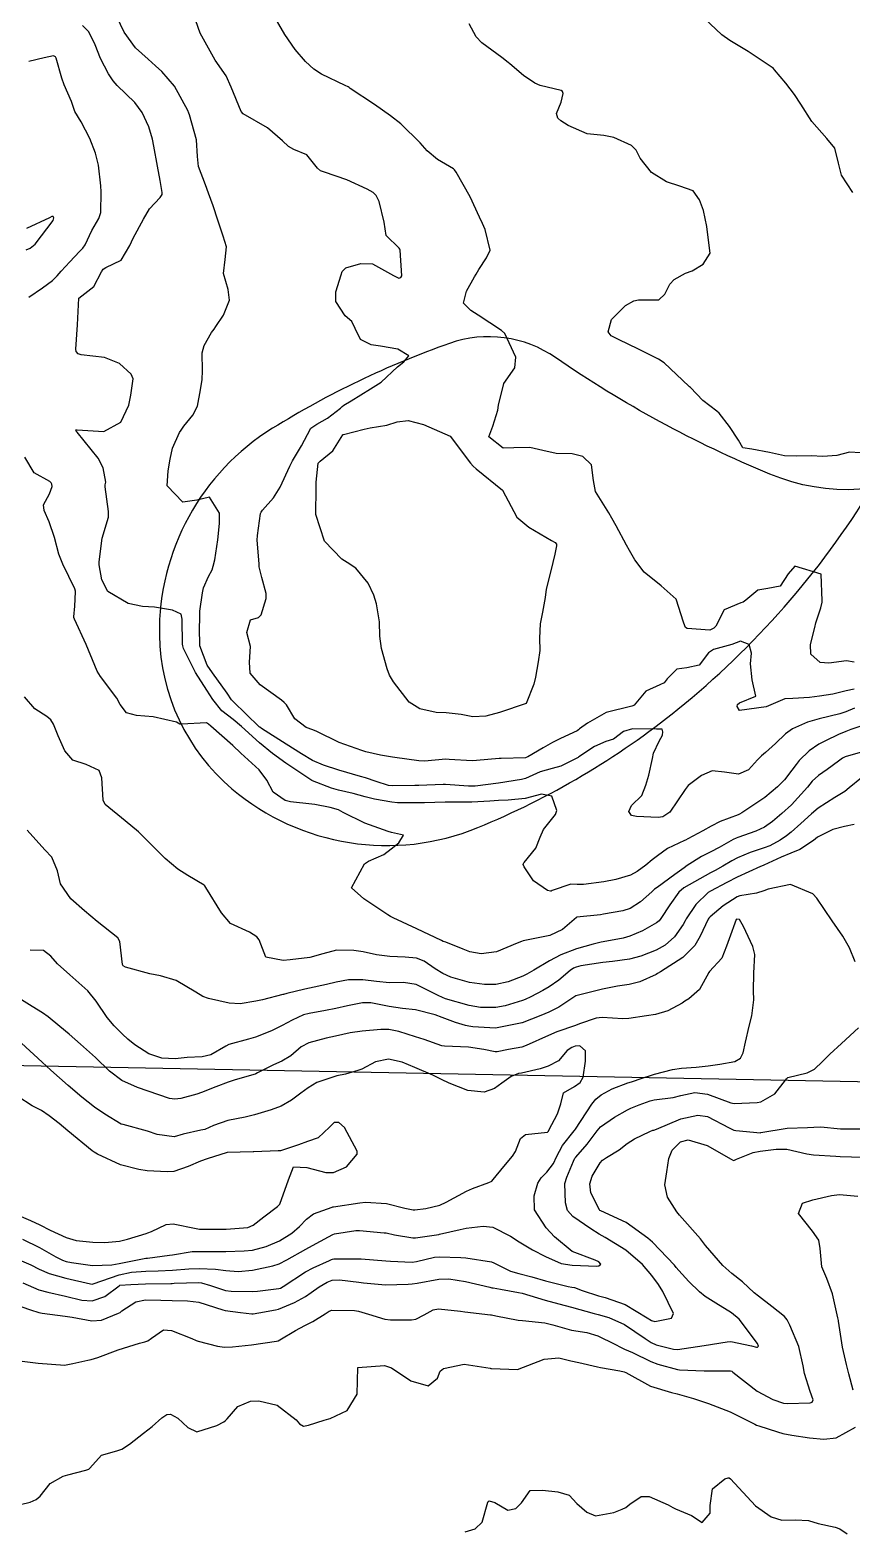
# Model space of a CAD drawing. Header units: metres. Extents: x 318500 to 325275, y 7408834 to 7428799.
# Drawn here: x 320330.8 to 320392.5, y 7412412.1 to 7412524.8 of the extents above; entities that cross this region are included whole.
import ezdxf

# ---------------------------------------------------------------- set-up
doc = ezdxf.new("R2010")
doc.units = ezdxf.units.M
doc.header["$MEASUREMENT"] = 0
doc.linetypes.add('CONTINUO', pattern=[0])
for name, color, linetype in [('Curvas de Nivel 1m', 11, 'Continuous'), ('Curvas de Nivel 5m', 15, 'Continuous'), ('TEXTO', 45, 'Continuous'), ('Vias Secundárias', 230, 'Continuous')]:
    doc.layers.add(name, color=color, linetype=linetype)

msp = doc.modelspace()

# ---------------------------------------------------------------- linework, layer by layer
at = {"layer": 'Curvas de Nivel 1m', "flags": 128}
for points, elevation in [([(320392.73, 7412473.91), (320392.1, 7412473.63), (320391.64, 7412473.47), (320390.09, 7412473.1), (320389.2, 7412472.85), (320388.08, 7412472.35), (320387.56, 7412471.98), (320386.81, 7412471.25), (320386.06, 7412470.58), (320385.75, 7412470.31), (320385.46, 7412470.01), (320384.78, 7412469.27), (320384.03, 7412468.94), (320382.98, 7412469.09), (320382.04, 7412469.19), (320381.24, 7412468.85), (320380.24, 7412468.08), (320380.02, 7412467.79), (320378.87, 7412466.1), (320378.35, 7412465.75), (320377.99, 7412465.68), (320376.36, 7412465.76), (320376, 7412465.83), (320375.79, 7412466.13), (320376, 7412466.59), (320376.78, 7412467.35), (320377.06, 7412468.12), (320377.29, 7412468.86), (320377.58, 7412470.11), (320377.64, 7412470.53), (320378.07, 7412471.41), (320378.33, 7412471.86), (320378.36, 7412472.11), (320378.3, 7412472.32), (320378.08, 7412472.33), (320377.87, 7412472.32), (320376.08, 7412472.35), (320375.4, 7412472.14), (320374.64, 7412471.58), (320374.07, 7412471.4), (320373.21, 7412471.02), (320372.05, 7412470.24), (320372.02, 7412470.22), (320371.98, 7412470.19), (320370.7, 7412469.55), (320370.04, 7412469.38), (320369.14, 7412469.12), (320368.03, 7412468.63), (320367.73, 7412468.54), (320366.02, 7412468.27), (320364.26, 7412468.05), (320364.02, 7412468.03), (320363.76, 7412468.04), (320362.02, 7412468.16), (320361.85, 7412468.16), (320360.02, 7412468.08), (320359.74, 7412468.08), (320358.02, 7412468.06), (320357.74, 7412468.1), (320356.82, 7412468.39), (320356.02, 7412468.67), (320355.65, 7412468.78), (320354.03, 7412469.25), (320352.86, 7412469.62), (320352.04, 7412469.97), (320351.21, 7412470.46), (320350.06, 7412471.2), (320348.21, 7412472.37), (320348.08, 7412472.47), (320348.03, 7412472.51), (320346.1, 7412474.4), (320346.03, 7412474.46), (320345.97, 7412474.53), (320345.63, 7412475.02), (320344.53, 7412476.55), (320344.14, 7412477.14), (320343.59, 7412478.57), (320343.57, 7412479.96), (320343.58, 7412480.57), (320343.58, 7412481.18), (320343.78, 7412482.57), (320343.85, 7412482.93), (320344.23, 7412483.78), (320344.51, 7412484.29), (320344.6, 7412484.55), (320344.72, 7412485.03), (320344.93, 7412486.55), (320345.06, 7412487.76), (320345.06, 7412488.55), (320344.31, 7412489.74), (320343.36, 7412489.52), (320342.3, 7412489.37), (320341.14, 7412490.6), (320341.21, 7412491.73), (320341.36, 7412492.6), (320341.53, 7412493.42), (320342.07, 7412494.59), (320342.18, 7412494.78), (320342.38, 7412495.07), (320343.06, 7412495.91), (320343.41, 7412496.57), (320343.64, 7412497.8), (320343.75, 7412498.57), (320343.78, 7412499.22), (320343.76, 7412500.57), (320343.91, 7412501.12), (320344.47, 7412502.11), (320344.66, 7412502.37), (320344.8, 7412502.56), (320345.36, 7412503.42), (320345.82, 7412504.54), (320345.72, 7412505.33), (320345.36, 7412506.55), (320345.49, 7412507.6), (320345.6, 7412508.54), (320345.35, 7412509.33), (320344.93, 7412510.55), (320344.6, 7412511.61), (320344.24, 7412512.57), (320344, 7412513.19), (320343.48, 7412514.58), (320343.4, 7412515.33), (320343.34, 7412516.58), (320342.82, 7412518.46), (320342.77, 7412518.59), (320342.69, 7412518.77), (320341.68, 7412520.6), (320340.73, 7412521.7), (320340.26, 7412522.14), (320339.71, 7412522.63), (320338.75, 7412523.49), (320337.91, 7412524.65), (320337.07, 7412526.39)], 728), ([(320392.71, 7412475.33), (320392.12, 7412475.2), (320391.1, 7412474.95), (320390.11, 7412474.81), (320389.37, 7412474.7), (320388.11, 7412474.62), (320387.5, 7412474.59), (320386.1, 7412474), (320384.1, 7412473.72), (320383.94, 7412474.03), (320383.96, 7412474.17), (320384.1, 7412474.3), (320385.33, 7412474.8), (320385.05, 7412476.02), (320384.93, 7412477.23), (320385.01, 7412478.02), (320384.83, 7412478.69), (320384.17, 7412478.93), (320383.53, 7412478.67), (320382.16, 7412478.31), (320381.78, 7412478.06), (320381.07, 7412477.14), (320380.14, 7412476.93), (320379.4, 7412476.83), (320378.68, 7412476.1), (320378.44, 7412475.79), (320378.12, 7412475.66), (320377.07, 7412475.17), (320376.19, 7412474.13), (320376.14, 7412474.09), (320376.1, 7412474.07), (320376.03, 7412474.06), (320374.09, 7412473.57), (320372.68, 7412472.78), (320372.08, 7412472.34), (320372.01, 7412472.26), (320371.92, 7412472.19), (320370.66, 7412471.61), (320370.07, 7412471.31), (320369.36, 7412470.93), (320368.22, 7412470.24), (320368.1, 7412470.19), (320368.05, 7412470.17), (320366.2, 7412470.12), (320366.05, 7412470.11), (320364.37, 7412469.97), (320364.04, 7412469.95), (320362.31, 7412470.05), (320362.05, 7412470.06), (320360.45, 7412469.93), (320360.04, 7412469.94), (320358.23, 7412470.19), (320358.05, 7412470.22), (320357.14, 7412470.38), (320356.05, 7412470.63), (320355.75, 7412470.71), (320354.06, 7412471.32), (320352.38, 7412472.14), (320352.08, 7412472.27), (320351.58, 7412472.46), (320350.72, 7412473.11), (320350.1, 7412474.14), (320349.93, 7412474.32), (320349.72, 7412474.49), (320348.12, 7412475.65), (320347.37, 7412476.52), (320347.31, 7412477.35), (320347.4, 7412478.52), (320347.11, 7412479.59), (320347.38, 7412480.52), (320347.98, 7412480.72), (320348.19, 7412480.91), (320348.57, 7412482.13), (320348.57, 7412482.5), (320348.23, 7412483.7), (320348.05, 7412484.51), (320348.03, 7412484.73), (320347.89, 7412486.51), (320347.91, 7412486.87), (320348.15, 7412488.51), (320348.18, 7412488.62), (320348.29, 7412488.76), (320349.12, 7412489.69), (320349.62, 7412490.49), (320350.34, 7412492.06), (320350.55, 7412492.48), (320351.23, 7412493.59), (320351.67, 7412494.46), (320351.92, 7412494.92), (320352.38, 7412495.23), (320353.16, 7412495.67), (320354.14, 7412496.43), (320354.27, 7412496.56), (320354.4, 7412496.66), (320354.96, 7412496.98), (320356.41, 7412497.89), (320357.19, 7412498.39), (320358.44, 7412499.52), (320358.91, 7412499.9), (320359.28, 7412500.36), (320358.46, 7412500.85), (320357.16, 7412501.09), (320356.46, 7412501.18), (320355.64, 7412501.58), (320355.26, 7412502.42), (320354.99, 7412502.93), (320354.49, 7412503.36), (320353.8, 7412504.44), (320353.8, 7412505.15), (320354.19, 7412506.43), (320354.28, 7412506.68), (320354.54, 7412506.96), (320355.67, 7412507.29), (320356.54, 7412507.26), (320358.13, 7412506.38), (320358.53, 7412506.2), (320358.67, 7412506.23), (320358.75, 7412506.37), (320358.63, 7412508.3), (320358.61, 7412508.37), (320358.56, 7412508.43), (320357.58, 7412509.4), (320357.42, 7412510.39), (320357.05, 7412511.94), (320356.83, 7412512.4), (320356.61, 7412512.62), (320356.15, 7412512.87), (320354.63, 7412513.57), (320352.94, 7412514.14), (320352.64, 7412514.24), (320352.41, 7412514.45), (320351.63, 7412515.44), (320350.65, 7412515.86), (320350.24, 7412516.07), (320349.79, 7412516.49), (320348.67, 7412517.48), (320346.85, 7412518.53), (320346.69, 7412518.71), (320345.93, 7412520.54), (320345.56, 7412521.38), (320344.74, 7412522.56), (320343.6, 7412524.58), (320342.95, 7412526.44)], 729), ([(320392.62, 7412512.63), (320391.75, 7412513.93), (320391.54, 7412514.83), (320391.27, 7412515.94), (320390.67, 7412516.68), (320389.54, 7412517.96), (320388.71, 7412519.25), (320388.24, 7412519.98), (320387.58, 7412520.84), (320386.74, 7412521.84), (320386.66, 7412521.92), (320386.55, 7412522), (320384.76, 7412523.22), (320383.38, 7412524.04), (320382.78, 7412524.47), (320381.05, 7412526.08)], 732), ([(320394.09, 7412472.84), (320392.47, 7412472.3), (320392.08, 7412472.15), (320391.54, 7412471.93), (320390.56, 7412471.45), (320390.07, 7412471.19), (320389.33, 7412470.69), (320388.59, 7412469.96), (320388.35, 7412469.66), (320388.04, 7412469.24), (320387.48, 7412468.53), (320386.96, 7412467.99), (320386.01, 7412467.2), (320384.29, 7412466.03), (320384.1, 7412465.93), (320384, 7412465.9), (320382.65, 7412465.39), (320381.98, 7412465.05), (320381.35, 7412464.69), (320380.22, 7412464.08), (320380.06, 7412463.99), (320379.97, 7412463.95), (320378.71, 7412463.35), (320377.95, 7412462.82), (320377.56, 7412462.5), (320377.08, 7412462.12), (320376.42, 7412461.64), (320375.93, 7412461.37), (320374.82, 7412461.04), (320373.93, 7412460.87), (320372.39, 7412460.65), (320371.92, 7412460.67), (320371.43, 7412460.69), (320370.05, 7412460.21), (320369.96, 7412460.17), (320369.92, 7412460.15), (320369.69, 7412460.21), (320368.63, 7412460.93), (320367.94, 7412461.98), (320367.87, 7412462.17), (320367.88, 7412462.24), (320367.91, 7412462.28), (320367.94, 7412462.32), (320368.81, 7412463.38), (320369.15, 7412464.22), (320369.4, 7412464.8), (320369.99, 7412465.55), (320370.29, 7412465.91), (320370.4, 7412466.21), (320370.01, 7412467.29), (320369.24, 7412467.45), (320368.01, 7412467.11), (320366.74, 7412466.99), (320366.01, 7412466.97), (320365.37, 7412466.91), (320364.01, 7412466.85), (320362.53, 7412466.84), (320362.01, 7412466.84), (320360.46, 7412466.8), (320360, 7412466.79), (320358.43, 7412466.8), (320358, 7412466.83), (320356.69, 7412467.07), (320356.01, 7412467.25), (320355.09, 7412467.49), (320354.01, 7412467.73), (320353.46, 7412467.88), (320352.05, 7412468.45), (320352.02, 7412468.47), (320351.99, 7412468.48), (320350.04, 7412469.76), (320349.04, 7412470.5), (320348.06, 7412471.29), (320346.72, 7412472.52), (320346.09, 7412473.04), (320345.24, 7412473.69), (320344.57, 7412474.55), (320344.11, 7412475.24), (320343.25, 7412476.57), (320342.37, 7412478.37), (320342.3, 7412478.59), (320342.28, 7412478.71), (320342.26, 7412480.59), (320342.19, 7412480.95), (320341.53, 7412481.25), (320340.19, 7412481.48), (320339.27, 7412481.54), (320338.2, 7412481.75), (320336.69, 7412482.66), (320336.22, 7412483.54), (320336.02, 7412484.67), (320336.02, 7412484.9), (320336.26, 7412486.67), (320336.72, 7412488.23), (320336.72, 7412488.66), (320336.48, 7412490.51), (320336.49, 7412490.67), (320336.53, 7412490.87), (320336.33, 7412491.94), (320335.96, 7412492.67), (320334.37, 7412494.62), (320334.31, 7412494.69), (320334.27, 7412494.79), (320334.37, 7412494.79), (320336.37, 7412494.67), (320337.66, 7412495.38), (320338.25, 7412496.64), (320338.41, 7412497.41), (320338.58, 7412498.64), (320338.43, 7412498.98), (320337.55, 7412499.77), (320336.44, 7412500.24), (320334.69, 7412500.44), (320334.45, 7412500.5), (320334.31, 7412500.69), (320334.28, 7412500.86), (320334.41, 7412502.69), (320334.5, 7412504.69), (320335.64, 7412505.56), (320336.21, 7412506.67), (320336.34, 7412506.86), (320336.53, 7412506.98), (320337.67, 7412507.53), (320338.32, 7412508.64), (320338.57, 7412509.19), (320339.36, 7412510.63), (320339.82, 7412511.39), (320340.6, 7412512.25), (320340.76, 7412512.46), (320340.77, 7412512.61), (320340.62, 7412513.51), (320340.41, 7412514.61), (320340.14, 7412516.1), (320340.03, 7412516.62), (320339.75, 7412517.55), (320339.25, 7412518.63), (320338.7, 7412519.38), (320337.39, 7412520.66), (320337.07, 7412521.01), (320336.73, 7412521.53), (320336.14, 7412522.68), (320335.72, 7412523.72), (320335.26, 7412524.69), (320334.78, 7412525.17)], 727), ([(320393.19, 7412493.07), (320392.36, 7412493.13), (320391.41, 7412492.88), (320390.35, 7412492.79), (320389.48, 7412492.84), (320388.35, 7412492.82), (320387.49, 7412492.85), (320386.36, 7412493.09), (320385.03, 7412493.35), (320384.36, 7412493.46), (320384.02, 7412494.03), (320383.36, 7412495.06), (320382.57, 7412496.05), (320382.4, 7412496.21), (320381.35, 7412497.01), (320380.42, 7412497.97), (320380.36, 7412498.02), (320380.29, 7412498.08), (320378.45, 7412499.84), (320378.02, 7412500.11), (320376.46, 7412500.87), (320375.06, 7412501.56), (320374.48, 7412501.87), (320374.25, 7412502.16), (320374.49, 7412503.08), (320375.55, 7412504.14), (320376.16, 7412504.48), (320376.51, 7412504.55), (320378.05, 7412504.57), (320378.51, 7412504.98), (320378.88, 7412505.75), (320379.19, 7412506.1), (320380.06, 7412506.57), (320380.54, 7412506.75), (320381.37, 7412507.24), (320381.89, 7412508.06), (320381.76, 7412509.25), (320381.64, 7412510.06), (320381.39, 7412511.27), (320381.1, 7412512.07), (320380.62, 7412512.75), (320379.62, 7412513.1), (320378.63, 7412513.41), (320377.51, 7412514.12), (320376.65, 7412515.21), (320376.34, 7412515.81), (320375.99, 7412516.14), (320374.67, 7412516.76), (320373.93, 7412516.91), (320372.67, 7412517.03), (320371.23, 7412517.65), (320370.69, 7412517.99), (320370.46, 7412518.21), (320370.36, 7412518.55), (320370.71, 7412519.41), (320370.86, 7412520.06), (320370.81, 7412520.21), (320370.72, 7412520.28), (320369.14, 7412520.65), (320368.73, 7412520.82), (320367.88, 7412521.4), (320366.87, 7412522.27), (320366.74, 7412522.39), (320366.27, 7412522.76), (320364.76, 7412523.85), (320364.33, 7412524.3), (320363.8, 7412525.29)], 731), ([(320330.75, 7412504.75), (320331.78, 7412505.46), (320332.52, 7412506.02), (320332.87, 7412506.37), (320333.18, 7412506.71), (320333.83, 7412507.41), (320334.55, 7412508.18), (320334.8, 7412508.44), (320334.99, 7412508.69), (320335.48, 7412509.77), (320336.01, 7412510.68), (320336.15, 7412511.11), (320336.18, 7412512.67), (320336.16, 7412513.13), (320335.99, 7412514.68), (320335.75, 7412515.58), (320335.32, 7412516.68), (320334.68, 7412517.92), (320334.21, 7412518.7), (320333.94, 7412519.46), (320333.4, 7412520.71), (320333.22, 7412521.21), (320332.81, 7412522.72), (320332.74, 7412522.82), (320332.59, 7412522.88), (320331.9, 7412522.73), (320330.74, 7412522.45)], 726), ([(320393.33, 7412470.63), (320392.05, 7412470.24), (320391.84, 7412470.14), (320391.53, 7412469.93), (320390.68, 7412469.3), (320390.03, 7412468.84), (320389.57, 7412468.41), (320389.2, 7412467.96), (320388.01, 7412466.65), (320387.29, 7412465.98), (320386.59, 7412465.39), (320385.98, 7412464.97), (320385.33, 7412464.66), (320383.97, 7412464.2), (320383.85, 7412464.15), (320383.64, 7412464.03), (320382.57, 7412463.44), (320381.96, 7412463.12), (320381.26, 7412462.75), (320380.17, 7412462.08), (320379.94, 7412461.92), (320379.25, 7412461.4), (320377.92, 7412460.44), (320377.73, 7412460.3), (320377.52, 7412460.11), (320376.68, 7412459.35), (320375.9, 7412458.86), (320375.35, 7412458.68), (320373.89, 7412458.42), (320373.67, 7412458.39), (320371.89, 7412458.21), (320371.86, 7412458.19), (320370.81, 7412457.27), (320369.87, 7412456.82), (320369.37, 7412456.72), (320367.86, 7412456.42), (320367.73, 7412456.38), (320367.42, 7412456.25), (320365.85, 7412455.59), (320364.7, 7412455.44), (320363.85, 7412455.61), (320363.36, 7412455.8), (320362.05, 7412456.32), (320361.86, 7412456.39), (320361.74, 7412456.45), (320359.87, 7412457.32), (320358.1, 7412458.16), (320357.89, 7412458.26), (320357.71, 7412458.37), (320355.91, 7412459.58), (320354.98, 7412460.41), (320355.94, 7412462.21), (320356.24, 7412462.4), (320357.4, 7412462.92), (320357.95, 7412463.34), (320358.54, 7412463.79), (320358.89, 7412464.36), (320357.97, 7412464.57), (320357.72, 7412464.63), (320355.98, 7412465.27), (320354.35, 7412466.07), (320354, 7412466.26), (320353.38, 7412466.44), (320352.22, 7412466.66), (320352, 7412466.69), (320350.4, 7412466.87), (320350, 7412466.97), (320349.1, 7412467.58), (320348.62, 7412468.5), (320348.03, 7412469.27), (320346.67, 7412470.52), (320346.06, 7412471.1), (320344.42, 7412472.55), (320344.23, 7412472.71), (320344.08, 7412472.79), (320342.2, 7412472.7), (320342.08, 7412472.71), (320341.83, 7412472.84), (320340.09, 7412473.24), (320338.82, 7412473.36), (320338.09, 7412473.56), (320337.61, 7412474.17), (320337.35, 7412474.65), (320336.12, 7412476.28), (320335.88, 7412476.67), (320335.71, 7412477.1), (320335.06, 7412478.68), (320334.18, 7412480.59), (320334.15, 7412480.66), (320334.13, 7412480.69), (320334.13, 7412480.75), (320334.19, 7412481.56), (320334.26, 7412482.64), (320334.25, 7412482.69), (320334.21, 7412482.86), (320333.3, 7412484.7), (320333, 7412485.46), (320332.67, 7412486.71), (320332.28, 7412487.89), (320331.91, 7412488.73), (320331.84, 7412489.18), (320332.31, 7412489.99), (320332.49, 7412490.54), (320332.48, 7412490.72), (320332.43, 7412490.83), (320332.32, 7412490.92), (320331.15, 7412491.56), (320330.44, 7412492.75)], 726), ([(320392.72, 7412465.17), (320391.99, 7412465.02), (320391.12, 7412464.8), (320389.97, 7412464.21), (320389.82, 7412464.1), (320389.65, 7412463.95), (320388.63, 7412463.29), (320387.96, 7412463), (320387.23, 7412462.7), (320385.94, 7412462.11), (320385.87, 7412462.08), (320385.69, 7412462), (320383.93, 7412461.2), (320383.15, 7412460.81), (320381.92, 7412460.16), (320381.75, 7412460.05), (320380.82, 7412459.15), (320380.11, 7412458.08), (320380.03, 7412457.93), (320379.88, 7412457.65), (320379.23, 7412456.73), (320378.53, 7412456.1), (320377.86, 7412455.73), (320376.7, 7412455.27), (320375.85, 7412455.06), (320374.58, 7412454.88), (320373.85, 7412454.79), (320372.2, 7412454.54), (320371.84, 7412454.46), (320371.65, 7412454.38), (320371.38, 7412454.19), (320370.55, 7412453.48), (320369.82, 7412452.97), (320369.34, 7412452.69), (320368.45, 7412452.23), (320368.02, 7412452.03), (320367.81, 7412451.95), (320366.5, 7412451.56), (320365.8, 7412451.42), (320364.66, 7412451.42), (320363.8, 7412451.58), (320362.04, 7412452.08), (320361.81, 7412452.17), (320361.49, 7412452.32), (320359.82, 7412453.15), (320358.88, 7412453.31), (320357.82, 7412453.28), (320356.84, 7412453.37), (320355.83, 7412453.51), (320354.75, 7412453.49), (320353.82, 7412453.33), (320353.1, 7412453.16), (320351.82, 7412452.87), (320351.47, 7412452.8), (320350.12, 7412452.48), (320349.88, 7412452.41), (320349.81, 7412452.4), (320348.3, 7412452), (320347.8, 7412451.89), (320346.61, 7412451.71), (320345.8, 7412451.74), (320344.24, 7412452.11), (320343.81, 7412452.25), (320343.29, 7412452.57), (320341.82, 7412453.46), (320340.64, 7412453.79), (320339.83, 7412453.96), (320338.01, 7412454.46), (320337.84, 7412454.54), (320337.79, 7412454.64), (320337.59, 7412456.37), (320337.44, 7412456.65), (320335.88, 7412457.88), (320334.94, 7412458.68), (320333.9, 7412459.57), (320333.13, 7412460.7), (320332.91, 7412461.69), (320332.47, 7412462.71), (320331.95, 7412463.25), (320330.63, 7412464.74)], 724), ([(320392.79, 7412454.85), (320392.37, 7412455.91), (320391.87, 7412456.77), (320391.06, 7412457.93), (320389.92, 7412459.64), (320389.61, 7412459.95), (320387.93, 7412460.65), (320386.25, 7412460.32), (320385.92, 7412460.18), (320385.39, 7412460.01), (320384.14, 7412459.8), (320383.92, 7412459.73), (320382.89, 7412459.06), (320381.89, 7412458.23), (320381.8, 7412458.14), (320381.74, 7412458.05), (320381.16, 7412456.77), (320380.74, 7412456.07), (320379.85, 7412455.17), (320378.18, 7412454.1), (320377.96, 7412453.98), (320377.84, 7412453.9), (320376.61, 7412453.34), (320375.83, 7412453.15), (320374.94, 7412453.03), (320373.82, 7412452.79), (320373.31, 7412452.67), (320371.81, 7412452.29), (320371.75, 7412452.25), (320371.66, 7412452.19), (320370.55, 7412451.45), (320369.79, 7412451.06), (320369.2, 7412450.81), (320367.78, 7412450.28), (320367.76, 7412450.26), (320367.67, 7412450.24), (320365.78, 7412449.88), (320364.09, 7412449.97), (320363.78, 7412450.02), (320363.54, 7412450.06), (320362.79, 7412450.3), (320361.79, 7412450.67), (320361.25, 7412450.86), (320359.79, 7412451.24), (320358.8, 7412451.35), (320357.8, 7412451.51), (320356.42, 7412451.77), (320355.8, 7412451.77), (320354.67, 7412451.54), (320353.79, 7412451.35), (320353.03, 7412451.2), (320351.79, 7412450.97), (320351.38, 7412450.86), (320350.53, 7412450.47), (320349.78, 7412450.07), (320348.96, 7412449.68), (320347.77, 7412449.2), (320347.24, 7412449.04), (320345.76, 7412448.64), (320345.55, 7412448.53), (320344.42, 7412447.88), (320343.75, 7412447.72), (320342.64, 7412447.68), (320341.74, 7412447.58), (320340.74, 7412447.61), (320339.75, 7412447.95), (320338.7, 7412448.63), (320338.18, 7412449.05), (320337.77, 7412449.42), (320337.16, 7412450.04), (320336.64, 7412450.66), (320335.8, 7412451.91), (320335.17, 7412452.68), (320333.83, 7412453.87), (320332.91, 7412454.7), (320332.41, 7412455.27), (320331.85, 7412455.7), (320330.84, 7412455.72)], 723), ([(320329.54, 7412432.68), (320330.89, 7412432.09), (320331.53, 7412431.78), (320332.27, 7412431.45), (320333.52, 7412431.09), (320335.39, 7412430.67), (320335.52, 7412430.65), (320335.54, 7412430.65), (320335.58, 7412430.67), (320337.53, 7412431.35), (320338.46, 7412431.56), (320339.53, 7412431.63), (320340.47, 7412431.66), (320341.53, 7412431.71), (320342.75, 7412431.79), (320343.53, 7412431.82), (320344.76, 7412431.77), (320345.53, 7412431.67), (320346.46, 7412431.59), (320347.53, 7412431.7), (320349.08, 7412432.03), (320349.54, 7412432.18), (320350.11, 7412432.47), (320351.55, 7412433.28), (320352.31, 7412433.69), (320353.57, 7412434.38), (320353.69, 7412434.43), (320355.31, 7412434.67), (320355.57, 7412434.68), (320357.43, 7412434.51), (320357.57, 7412434.49), (320358.2, 7412434.36), (320359.57, 7412434.13), (320359.78, 7412434.13), (320361.17, 7412434.33), (320361.52, 7412434.37), (320361.57, 7412434.39), (320363.13, 7412434.74), (320363.58, 7412434.85), (320364.85, 7412435.01), (320365.58, 7412434.92), (320366.91, 7412434.25), (320367.56, 7412433.82), (320368.56, 7412433.22), (320369.55, 7412432.72), (320370.71, 7412432.2), (320371.54, 7412432.07), (320373.39, 7412432.01), (320373.54, 7412432.03), (320373.7, 7412432.16), (320373.54, 7412432.32), (320373.27, 7412432.44), (320371.55, 7412433.1), (320370.22, 7412434.2), (320369.58, 7412434.88), (320368.72, 7412436.22), (320368.68, 7412437.29), (320368.96, 7412438.22), (320369.21, 7412438.63), (320369.63, 7412439.05), (320370.13, 7412439.72), (320370.36, 7412440.2), (320370.81, 7412441.05), (320371.68, 7412442.15), (320371.7, 7412442.17), (320371.71, 7412442.19), (320371.78, 7412442.29), (320373.02, 7412444.17), (320373.32, 7412444.55), (320373.71, 7412444.87), (320374.55, 7412445.31), (320375.72, 7412445.76), (320376, 7412445.85), (320376.79, 7412446.12), (320377.49, 7412446.35), (320377.73, 7412446.42), (320379.07, 7412446.76), (320379.74, 7412446.87), (320380.86, 7412446.94), (320381.74, 7412447.05), (320382.63, 7412447.16), (320383.75, 7412447.37), (320384.17, 7412447.61), (320384.39, 7412448.02), (320384.56, 7412448.81), (320384.82, 7412450.01), (320385.02, 7412450.79), (320385.17, 7412452.01), (320385.15, 7412452.68), (320385.18, 7412454.01), (320385.25, 7412455.4), (320385.11, 7412456.01), (320384.41, 7412457.5), (320384.1, 7412458.03), (320383.89, 7412458.06), (320383.87, 7412458.05), (320383.86, 7412458.03), (320383.33, 7412456.58), (320383.14, 7412456.04), (320382.77, 7412455.12), (320381.84, 7412454.12), (320381.79, 7412454.05), (320381.11, 7412452.78), (320380.29, 7412452.07), (320380, 7412451.89), (320379.81, 7412451.76), (320378.73, 7412451.16), (320377.79, 7412450.9), (320377.12, 7412450.79), (320375.79, 7412450.6), (320375.34, 7412450.58), (320373.79, 7412450.67), (320373.34, 7412450.61), (320372.08, 7412450.19), (320371.78, 7412450.08), (320370.39, 7412449.59), (320369.77, 7412449.33), (320368.1, 7412448.57), (320367.76, 7412448.45), (320366.76, 7412448.26), (320365.92, 7412448.1), (320365.76, 7412448.1), (320364.91, 7412448.28), (320363.76, 7412448.45), (320361.95, 7412448.51), (320361.76, 7412448.54), (320360.44, 7412449.01), (320359.77, 7412449.23), (320358.52, 7412449.61), (320357.77, 7412449.77), (320357.17, 7412449.77), (320355.77, 7412449.64), (320354.87, 7412449.51), (320353.77, 7412449.27), (320353.07, 7412449.13), (320351.76, 7412448.78), (320351.2, 7412448.46), (320350.43, 7412447.79), (320349.74, 7412447.39), (320349.12, 7412447.11), (320347.91, 7412446.51), (320347.79, 7412446.44), (320347.73, 7412446.42), (320346.25, 7412446), (320345.72, 7412445.82), (320344.8, 7412445.46), (320343.71, 7412445.04), (320343.35, 7412444.92), (320342.16, 7412444.58), (320341.7, 7412444.53), (320341.31, 7412444.59), (320339.71, 7412445.14), (320338.91, 7412445.42), (320337.72, 7412445.93), (320336.81, 7412446.65), (320335.75, 7412447.68), (320334.64, 7412448.68), (320333.77, 7412449.43), (320333.07, 7412450), (320332.2, 7412450.71), (320331.78, 7412451.02), (320331.01, 7412451.51), (320329.8, 7412452.26)], 722), ([(320330.29, 7412430.74), (320331.51, 7412430.23), (320332.17, 7412430.05), (320333.51, 7412429.75), (320334.73, 7412429.45), (320335.5, 7412429.39), (320336.46, 7412429.71), (320337.52, 7412430.53), (320337.59, 7412430.57), (320338.41, 7412430.63), (320339.52, 7412430.67), (320341.41, 7412430.71), (320341.52, 7412430.71), (320341.65, 7412430.72), (320343.52, 7412430.77), (320343.72, 7412430.75), (320344.38, 7412430.55), (320345.51, 7412430.18), (320345.93, 7412430.11), (320347.51, 7412430.09), (320347.91, 7412430.11), (320349.52, 7412430.31), (320349.64, 7412430.35), (320349.84, 7412430.48), (320351.53, 7412431.57), (320352.09, 7412431.88), (320353.32, 7412432.43), (320353.47, 7412432.5), (320353.54, 7412432.53), (320353.66, 7412432.55), (320355.54, 7412432.56), (320355.7, 7412432.56), (320357.54, 7412432.39), (320357.91, 7412432.37), (320359.54, 7412432.31), (320359.86, 7412432.35), (320361.2, 7412432.67), (320361.55, 7412432.7), (320363.18, 7412432.66), (320363.55, 7412432.63), (320365.49, 7412432.33), (320365.54, 7412432.31), (320365.62, 7412432.27), (320366.92, 7412431.63), (320367.53, 7412431.45), (320368.51, 7412431.2), (320369.53, 7412430.91), (320371.25, 7412430.47), (320371.52, 7412430.43), (320371.72, 7412430.39), (320372.3, 7412430.18), (320373.51, 7412429.78), (320374.01, 7412429.65), (320375.51, 7412429.13), (320377.18, 7412428.11), (320377.49, 7412427.92), (320377.75, 7412427.84), (320379.01, 7412428.09), (320379.14, 7412428.44), (320378.36, 7412430.1), (320378.03, 7412430.61), (320377.53, 7412431.29), (320376.82, 7412432.12), (320375.56, 7412433.21), (320374.02, 7412434.15), (320373.57, 7412434.41), (320372.94, 7412434.81), (320371.59, 7412435.74), (320371.18, 7412436.19), (320371.04, 7412436.76), (320371, 7412438.2), (320371.13, 7412438.69), (320371.65, 7412439.89), (320371.74, 7412440.1), (320371.81, 7412440.19), (320372.67, 7412441.17), (320373.41, 7412442.16), (320373.68, 7412442.46), (320374.72, 7412443.18), (320375.7, 7412443.75), (320375.95, 7412443.87), (320376.58, 7412444.12), (320377.4, 7412444.42), (320377.71, 7412444.49), (320379.13, 7412444.67), (320379.71, 7412444.81), (320380.75, 7412445.03), (320381.71, 7412444.91), (320383.46, 7412444.27), (320383.7, 7412444.21), (320385.42, 7412444.29), (320385.71, 7412444.35), (320386.75, 7412444.95), (320387.57, 7412445.97), (320387.63, 7412446.07), (320387.73, 7412446.16), (320389.18, 7412446.51), (320389.74, 7412446.8), (320390.33, 7412447.36), (320390.88, 7412447.93), (320391.77, 7412448.72), (320393.05, 7412449.9)], 723), ([(320330.28, 7412434.02), (320331.55, 7412433.39), (320332.77, 7412432.7), (320333.28, 7412432.44), (320333.54, 7412432.35), (320333.96, 7412432.27), (320335.53, 7412432.05), (320336.97, 7412432.09), (320337.54, 7412432.19), (320339.53, 7412432.6), (320339.66, 7412432.61), (320341.31, 7412432.82), (320341.54, 7412432.86), (320343.01, 7412433.1), (320343.55, 7412433.11), (320344.99, 7412433.1), (320345.55, 7412433.11), (320346.92, 7412433.14), (320347.55, 7412433.21), (320348.57, 7412433.48), (320349.56, 7412433.89), (320350.5, 7412434.47), (320351.06, 7412434.97), (320351.59, 7412435.54), (320352.12, 7412435.92), (320353.52, 7412436.43), (320353.58, 7412436.45), (320353.6, 7412436.45), (320353.62, 7412436.45), (320355.6, 7412436.76), (320356.02, 7412436.81), (320357.6, 7412436.7), (320358.99, 7412436.36), (320359.6, 7412436.22), (320359.73, 7412436.22), (320360.56, 7412436.34), (320361.6, 7412436.58), (320362.09, 7412436.8), (320363.61, 7412437.63), (320364.07, 7412437.83), (320365.29, 7412438.27), (320365.5, 7412438.39), (320365.62, 7412438.5), (320366.42, 7412439.48), (320367.06, 7412440.25), (320367.28, 7412440.62), (320367.67, 7412441.58), (320368.03, 7412441.88), (320369.68, 7412442.05), (320369.76, 7412442.13), (320369.8, 7412442.21), (320370.44, 7412443.45), (320370.68, 7412444.2), (320370.9, 7412445.01), (320371.72, 7412445.5), (320372.13, 7412445.78), (320372.36, 7412446.18), (320372.53, 7412447.39), (320372.53, 7412448.18), (320372.12, 7412448.54), (320371.76, 7412448.51), (320371.52, 7412448.43), (320371.16, 7412448.2), (320370.52, 7412447.43), (320369.74, 7412447.02), (320369.14, 7412446.82), (320367.73, 7412446.5), (320367.52, 7412446.46), (320366.97, 7412446.25), (320366.25, 7412445.74), (320365.72, 7412445.33), (320364.93, 7412445.06), (320363.71, 7412445.2), (320362.3, 7412445.73), (320361.73, 7412446.02), (320361.08, 7412446.33), (320359.74, 7412446.92), (320358.79, 7412447.31), (320357.75, 7412447.55), (320356.78, 7412447.35), (320355.74, 7412446.8), (320355.46, 7412446.68), (320354.52, 7412446.42), (320353.88, 7412446.28), (320353.73, 7412446.25), (320352.37, 7412445.8), (320351.71, 7412445.39), (320351.18, 7412444.98), (320350.47, 7412444.47), (320349.7, 7412444.02), (320348.94, 7412443.74), (320347.69, 7412443.36), (320347, 7412443.2), (320345.68, 7412442.93), (320344.62, 7412442.55), (320343.96, 7412442.27), (320343.67, 7412442.2), (320342.34, 7412441.91), (320341.67, 7412441.72), (320340.38, 7412441.89), (320339.67, 7412442.13), (320337.84, 7412442.64), (320337.71, 7412442.67), (320337.68, 7412442.67), (320336.45, 7412443.42), (320335.69, 7412443.93), (320334.73, 7412444.68), (320333.71, 7412445.56), (320332.41, 7412446.71), (320331.74, 7412447.31), (320330.2, 7412448.74)], 721), ([(320329.5, 7412429.19), (320330.87, 7412428.73), (320331.49, 7412428.51), (320331.74, 7412428.46), (320333.48, 7412428.25), (320334, 7412428.17), (320335.48, 7412427.9), (320336.2, 7412427.94), (320337.49, 7412428.46), (320337.6, 7412428.53), (320337.72, 7412428.64), (320338.79, 7412429.33), (320339.5, 7412429.46), (320340.66, 7412429.44), (320341.5, 7412429.41), (320342.67, 7412429.4), (320343.5, 7412429.3), (320345.31, 7412428.72), (320345.49, 7412428.67), (320346.63, 7412428.52), (320347.49, 7412428.41), (320347.58, 7412428.42), (320348.01, 7412428.5), (320349.26, 7412428.71), (320349.49, 7412428.77), (320350.69, 7412429.27), (320351.51, 7412429.72), (320351.95, 7412430.01), (320352.55, 7412430.44), (320353.15, 7412430.81), (320353.53, 7412430.95), (320354.07, 7412430.97), (320355.52, 7412430.8), (320355.88, 7412430.75), (320357.52, 7412430.6), (320359.24, 7412430.64), (320359.52, 7412430.67), (320359.91, 7412430.73), (320361.53, 7412431.03), (320362.27, 7412431.05), (320363.53, 7412430.85), (320365.37, 7412430.42), (320365.52, 7412430.38), (320365.61, 7412430.36), (320366.15, 7412430.26), (320367.52, 7412430.03), (320367.79, 7412429.96), (320369.51, 7412429.45), (320370.54, 7412429.17), (320371.5, 7412428.91), (320373.2, 7412428.45), (320373.49, 7412428.38), (320374.29, 7412428.15), (320375.48, 7412427.62), (320377.02, 7412426.56), (320377.46, 7412426.26), (320377.85, 7412426.1), (320379.14, 7412425.77), (320379.46, 7412425.75), (320381.46, 7412426.05), (320383.18, 7412426.31), (320383.46, 7412426.34), (320385, 7412426.01), (320385.37, 7412425.92), (320385.46, 7412425.91), (320385.52, 7412426), (320385.46, 7412426.18), (320384.08, 7412428.02), (320383.5, 7412428.5), (320382.34, 7412429.21), (320381.52, 7412429.72), (320381.09, 7412430.06), (320380.3, 7412430.84), (320379.54, 7412431.68), (320379.36, 7412431.91), (320379.22, 7412432.08), (320377.57, 7412433.8), (320377.23, 7412434.11), (320375.59, 7412435.27), (320373.69, 7412436.16), (320373.63, 7412436.19), (320373.6, 7412436.22), (320372.95, 7412437.51), (320372.87, 7412438.17), (320373.05, 7412438.75), (320373.64, 7412439.75), (320373.83, 7412439.97), (320374.13, 7412440.15), (320375.06, 7412440.74), (320375.67, 7412441.2), (320376.22, 7412441.57), (320377.37, 7412442.11), (320377.59, 7412442.2), (320377.68, 7412442.22), (320377.87, 7412442.29), (320379.69, 7412443.05), (320380.98, 7412443.35), (320381.69, 7412443.24), (320383.33, 7412442.38), (320383.68, 7412442.22), (320383.84, 7412442.18), (320385.68, 7412442.02), (320385.71, 7412442.03), (320387.68, 7412442.36), (320389.22, 7412442.41), (320389.68, 7412442.43), (320390.21, 7412442.47), (320391.68, 7412442.32), (320392.07, 7412442.3), (320393.68, 7412442.31)], 724), ([(320392.64, 7412422.69), (320392.32, 7412423.91), (320392.15, 7412424.61), (320391.83, 7412425.91), (320391.54, 7412427.87), (320391.53, 7412427.92), (320391.49, 7412428.13), (320391.09, 7412429.93), (320390.67, 7412431.07), (320390.29, 7412431.94), (320390.17, 7412433.33), (320390.07, 7412433.94), (320389.58, 7412434.62), (320388.54, 7412435.96), (320388.84, 7412436.73), (320389.61, 7412436.99), (320391, 7412437.31), (320391.61, 7412437.38), (320392.98, 7412437.26)], 726), ([(320329.29, 7412413.89), (320330.84, 7412414.27), (320331.3, 7412414.48), (320331.6, 7412414.72), (320332.35, 7412415.67), (320333.32, 7412416.22), (320333.68, 7412416.33), (320335.04, 7412416.67), (320335.25, 7412416.75), (320335.33, 7412416.84), (320336.2, 7412417.8), (320337.35, 7412418.14), (320337.74, 7412418.25), (320338.3, 7412418.63), (320339.37, 7412419.46), (320340.01, 7412419.96), (320340.73, 7412420.6), (320341.1, 7412420.87), (320341.38, 7412420.89), (320341.94, 7412420.58), (320342.69, 7412419.88), (320343.37, 7412419.56), (320344.86, 7412420.03), (320345.38, 7412420.31), (320345.51, 7412420.4), (320345.63, 7412420.53), (320346.45, 7412421.47), (320347.4, 7412421.85), (320348.01, 7412421.89), (320349.4, 7412421.55), (320350.81, 7412420.46), (320351.07, 7412420.15), (320351.38, 7412419.98), (320351.75, 7412420.07), (320352.91, 7412420.43), (320353.28, 7412420.53), (320353.38, 7412420.56), (320354.65, 7412421.15), (320355.41, 7412422.4), (320355.44, 7412424.4), (320357.44, 7412424.54), (320357.98, 7412424.36), (320359.43, 7412423.38), (320360.73, 7412423.02), (320361.43, 7412423.58), (320361.63, 7412424.12), (320361.87, 7412424.31), (320363.44, 7412424.64), (320365.38, 7412424.33), (320365.44, 7412424.31), (320365.48, 7412424.31), (320367.44, 7412424.24), (320369.45, 7412425.02), (320370.53, 7412425.12), (320371.45, 7412424.9), (320372.03, 7412424.76), (320373.44, 7412424.43), (320373.66, 7412424.38), (320375.12, 7412424.13), (320375.44, 7412424.07), (320375.56, 7412424.01), (320377.42, 7412422.99), (320378.99, 7412422.51), (320379.42, 7412422.42), (320380.65, 7412422.06), (320381.41, 7412421.8), (320381.77, 7412421.68), (320383.4, 7412421.07), (320385.25, 7412420.13), (320385.38, 7412420.07), (320385.55, 7412420), (320386.96, 7412419.56), (320387.37, 7412419.44), (320388.04, 7412419.3), (320389.37, 7412419.12), (320390.44, 7412419.01), (320391.37, 7412419.1), (320392.82, 7412419.9)], 726), ([(320363.51, 7412412.06), (320364.26, 7412412.28), (320364.78, 7412412.78), (320365.2, 7412414.27), (320365.23, 7412414.34), (320365.3, 7412414.39), (320365.74, 7412414.26), (320366.71, 7412413.67), (320367.3, 7412413.81), (320367.73, 7412414.23), (320368.38, 7412415.16), (320369.31, 7412415.17), (320370.46, 7412415.05), (320371.31, 7412414.8), (320371.9, 7412414.18), (320372.64, 7412413.52), (320373.29, 7412413.25), (320374.66, 7412413.51), (320375.3, 7412413.74), (320375.56, 7412413.87), (320375.86, 7412414.12), (320376.73, 7412414.7), (320377.31, 7412414.7), (320378.76, 7412414.09), (320379.09, 7412413.87), (320379.3, 7412413.77), (320380.51, 7412413.28), (320381.29, 7412412.75), (320381.89, 7412413.44), (320381.9, 7412414.04), (320382.08, 7412415.28), (320383.01, 7412416.03), (320383.26, 7412416.1), (320383.33, 7412416.1), (320383.43, 7412416.03), (320385.3, 7412414), (320386.48, 7412413.17), (320387.29, 7412412.92), (320388.3, 7412412.95), (320389.29, 7412412.91), (320390.02, 7412412.67), (320391.28, 7412412.41), (320391.64, 7412412.27), (320392.18, 7412411.91)], 727)]:
    msp.add_lwpolyline(points, dxfattribs=dict(at, elevation=elevation))
at = {"layer": 'Curvas de Nivel 5m', "flags": 128}
for points, elevation in [([(320392.71, 7412477.36), (320392.15, 7412477.46), (320390.8, 7412477.29), (320390.15, 7412477.32), (320389.46, 7412477.96), (320389.44, 7412478.68), (320389.77, 7412479.95), (320389.84, 7412480.3), (320390.2, 7412481.43), (320390.31, 7412481.85), (320390.31, 7412481.95), (320390.24, 7412483.95), (320388.25, 7412484.55), (320387.76, 7412483.98), (320387.15, 7412483.06), (320386.22, 7412482.89), (320385.47, 7412482.76), (320384.58, 7412482.02), (320384.38, 7412481.86), (320384.21, 7412481.82), (320382.96, 7412481.28), (320382.32, 7412480.05), (320382.26, 7412479.97), (320382.18, 7412479.91), (320381.88, 7412479.76), (320380.18, 7412479.88), (320380.06, 7412479.96), (320379.99, 7412480.08), (320379.91, 7412480.36), (320379.36, 7412482.09), (320378.22, 7412483.08), (320376.95, 7412484.12), (320376.25, 7412485.05), (320375.85, 7412485.73), (320375.63, 7412486.14), (320374.85, 7412487.58), (320374.53, 7412488.16), (320374.3, 7412488.56), (320373.3, 7412490.18), (320373.14, 7412490.99), (320372.99, 7412492.18), (320372.35, 7412492.8), (320371.55, 7412493), (320370.35, 7412493.03), (320369.33, 7412493.25), (320368.36, 7412493.47), (320367.17, 7412493.44), (320366.36, 7412493.43), (320365.29, 7412494.28), (320365.58, 7412495.08), (320365.95, 7412496.27), (320366.02, 7412496.65), (320366.42, 7412498.27), (320367.23, 7412499.46), (320367.32, 7412500.26), (320366.48, 7412502.03), (320366.23, 7412502.27), (320364.49, 7412503.42), (320363.94, 7412503.75), (320363.38, 7412504.31), (320363.6, 7412505.22), (320364.22, 7412506.29), (320364.34, 7412506.49), (320364.54, 7412506.83), (320365.11, 7412507.72), (320365.39, 7412508.28), (320365.02, 7412509.84), (320364.8, 7412510.29), (320364.59, 7412510.78), (320363.88, 7412512.3), (320362.82, 7412514.14), (320362.71, 7412514.32), (320362.68, 7412514.36), (320362.64, 7412514.4), (320361.42, 7412515.11), (320360.65, 7412515.76), (320360.13, 7412516.36), (320358.68, 7412517.78), (320357.91, 7412518.38), (320356.7, 7412519.22), (320354.87, 7412520.43), (320354.79, 7412520.5), (320354.72, 7412520.56), (320354.5, 7412520.65), (320352.73, 7412521.5), (320352.15, 7412521.87), (320351.51, 7412522.47), (320350.75, 7412523.37), (320349.98, 7412524.49), (320348.8, 7412526.51)], 730), ([(320330.55, 7412508.31), (320330.85, 7412508.45), (320331.23, 7412508.74), (320332.58, 7412510.52), (320332.62, 7412510.72), (320332.58, 7412510.81), (320332.48, 7412510.82), (320332.3, 7412510.72), (320330.57, 7412509.92)], 725), ([(320393.26, 7412468.67), (320392.34, 7412467.92), (320392.02, 7412467.64), (320391.26, 7412467.18), (320390, 7412466.39), (320389.5, 7412465.96), (320388.72, 7412465.23), (320387.98, 7412464.59), (320387.64, 7412464.31), (320387.16, 7412463.98), (320386.39, 7412463.57), (320385.96, 7412463.4), (320384.91, 7412463.06), (320383.95, 7412462.66), (320383.54, 7412462.44), (320382.86, 7412462.04), (320382.27, 7412461.71), (320381.93, 7412461.53), (320380.73, 7412460.87), (320379.92, 7412460.4), (320379.56, 7412460.09), (320378.88, 7412459.12), (320378.21, 7412458.11), (320378.07, 7412457.93), (320377.88, 7412457.77), (320376.83, 7412457.17), (320375.87, 7412456.77), (320375.36, 7412456.64), (320373.86, 7412456.35), (320373.71, 7412456.32), (320373.13, 7412456.17), (320371.86, 7412455.84), (320370.68, 7412455.38), (320369.85, 7412454.92), (320368.66, 7412454.23), (320368.14, 7412453.93), (320367.83, 7412453.78), (320366.74, 7412453.35), (320365.82, 7412453.15), (320364.96, 7412453.15), (320363.83, 7412453.31), (320362.43, 7412453.71), (320361.83, 7412453.97), (320361.25, 7412454.33), (320360.42, 7412454.91), (320359.85, 7412455.12), (320359, 7412455.21), (320357.85, 7412455.24), (320356.84, 7412455.38), (320355.85, 7412455.59), (320355.15, 7412455.71), (320353.85, 7412455.73), (320352.83, 7412455.46), (320351.85, 7412455.17), (320350.36, 7412454.99), (320349.84, 7412454.95), (320348.54, 7412455.19), (320348.03, 7412456.51), (320347.86, 7412456.74), (320347.31, 7412457.08), (320345.88, 7412457.72), (320345.21, 7412458.54), (320344.04, 7412460.44), (320343.95, 7412460.56), (320343.94, 7412460.58), (320343.92, 7412460.6), (320342.68, 7412461.33), (320341.93, 7412461.82), (320340.99, 7412462.6), (320339.96, 7412463.64), (320338.99, 7412464.62), (320337.98, 7412465.43), (320336.47, 7412466.66), (320336.32, 7412466.98), (320336.24, 7412468.67), (320336.03, 7412469.23), (320335.06, 7412469.66), (320334.04, 7412469.99), (320333.46, 7412470.7), (320332.95, 7412471.83), (320332.59, 7412472.71), (320332.4, 7412473.03), (320332.09, 7412473.27), (320331.2, 7412473.84), (320330.42, 7412474.75)], 725), ([(320329.59, 7412435.99), (320330.87, 7412435.44), (320331.58, 7412435.1), (320332.35, 7412434.71), (320333.56, 7412434.15), (320334.31, 7412433.93), (320335.56, 7412433.79), (320336.45, 7412433.77), (320337.56, 7412433.87), (320338.16, 7412434.03), (320339.57, 7412434.45), (320339.69, 7412434.49), (320339.95, 7412434.61), (320341.05, 7412435.12), (320341.58, 7412435.17), (320343.31, 7412434.82), (320343.57, 7412434.78), (320345.34, 7412434.77), (320345.57, 7412434.78), (320347.18, 7412434.91), (320347.58, 7412435.07), (320348.38, 7412435.71), (320349.42, 7412436.48), (320349.6, 7412436.66), (320350.25, 7412438.47), (320350.63, 7412439.47), (320351.63, 7412439.41), (320353.04, 7412439.03), (320353.63, 7412439.03), (320354.6, 7412439.45), (320355.4, 7412440.4), (320355.41, 7412440.64), (320354.46, 7412442.42), (320354.03, 7412442.78), (320353.68, 7412442.78), (320353.49, 7412442.62), (320353.33, 7412442.43), (320352.47, 7412441.64), (320351.66, 7412441.35), (320351, 7412441.12), (320349.65, 7412440.67), (320349.48, 7412440.65), (320347.65, 7412440.59), (320347.58, 7412440.59), (320345.65, 7412440.53), (320344.13, 7412440.06), (320343.64, 7412439.89), (320342.72, 7412439.48), (320341.63, 7412439.12), (320341.14, 7412439.08), (320339.63, 7412439.17), (320339, 7412439.25), (320337.63, 7412439.6), (320335.91, 7412440.4), (320335.65, 7412440.56), (320335.5, 7412440.67), (320333.67, 7412442.17), (320333.02, 7412442.7), (320332.28, 7412443.3), (320331.69, 7412443.69), (320331.01, 7412444.05), (320329.93, 7412444.75)], 720), ([(320329.64, 7412424.94), (320331.44, 7412424.72), (320333.44, 7412424.57), (320333.55, 7412424.58), (320334.05, 7412424.68), (320335.18, 7412424.94), (320335.44, 7412424.99), (320335.92, 7412425.14), (320337.45, 7412425.72), (320339.05, 7412426.21), (320339.46, 7412426.31), (320339.68, 7412426.39), (320339.96, 7412426.6), (320340.85, 7412427.21), (320341.47, 7412427.18), (320342.98, 7412426.57), (320343.32, 7412426.42), (320343.46, 7412426.37), (320344.91, 7412426), (320345.45, 7412425.92), (320346.05, 7412425.93), (320347.46, 7412426.09), (320349.34, 7412426.36), (320349.46, 7412426.4), (320349.6, 7412426.48), (320350.76, 7412427.17), (320351.48, 7412427.55), (320352.08, 7412427.85), (320352.99, 7412428.43), (320353.3, 7412428.63), (320353.49, 7412428.7), (320355.21, 7412428.68), (320355.49, 7412428.63), (320356.25, 7412428.39), (320357.48, 7412428.01), (320357.89, 7412427.96), (320359.48, 7412427.96), (320359.81, 7412428.02), (320360.42, 7412428.34), (320361.11, 7412428.71), (320361.5, 7412428.79), (320363.17, 7412428.62), (320363.49, 7412428.57), (320365.41, 7412428.35), (320365.49, 7412428.34), (320365.82, 7412428.27), (320367.49, 7412427.94), (320367.81, 7412427.92), (320369.48, 7412427.75), (320370.1, 7412427.59), (320371.48, 7412427.19), (320372.64, 7412427.01), (320373.47, 7412426.77), (320374.75, 7412426.14), (320375.21, 7412425.88), (320375.46, 7412425.77), (320376.06, 7412425.51), (320377.45, 7412424.83), (320377.98, 7412424.64), (320379.44, 7412424.25), (320379.59, 7412424.22), (320381.44, 7412424.13), (320383.35, 7412424.13), (320383.44, 7412424.13), (320383.52, 7412424.11), (320383.61, 7412424.03), (320385.42, 7412422.61), (320386.61, 7412421.98), (320387.41, 7412421.72), (320387.69, 7412421.68), (320389.41, 7412421.74), (320389.57, 7412421.79), (320389.63, 7412421.95), (320389.42, 7412422.59), (320388.98, 7412423.95), (320388.88, 7412424.52), (320388.56, 7412425.96), (320387.89, 7412427.56), (320387.68, 7412427.97), (320387.49, 7412428.21), (320386.52, 7412428.97), (320385.52, 7412429.75), (320385.21, 7412430), (320384.33, 7412430.82), (320383.53, 7412431.45), (320382.86, 7412432.04), (320381.56, 7412433.56), (320381.17, 7412434.06), (320379.6, 7412435.82), (320379.39, 7412436.08), (320378.71, 7412437.19), (320378.51, 7412438.1), (320378.65, 7412439.08), (320378.8, 7412440.09), (320379.04, 7412440.7), (320379.67, 7412441.34), (320380.26, 7412441.49), (320381.67, 7412441.06), (320383.47, 7412440.03), (320383.65, 7412439.94), (320383.73, 7412439.95), (320383.88, 7412440.03), (320385.13, 7412440.54), (320385.66, 7412440.64), (320386.85, 7412440.79), (320387.66, 7412440.79), (320389.17, 7412440.44), (320389.66, 7412440.35), (320391.33, 7412440.25), (320391.65, 7412440.24), (320393.36, 7412440.18)], 725)]:
    msp.add_lwpolyline(points, dxfattribs=dict(at, elevation=elevation))
at = {"layer": 'Curvas de Nivel 5m', "elevation": 730, "flags": 128}
msp.add_lwpolyline([(320362.37, 7412494.32), (320363.91, 7412492.3), (320364.11, 7412492.07), (320364.34, 7412491.86), (320366.32, 7412490.27), (320367.39, 7412488.25), (320368.28, 7412487.5), (320369.99, 7412486.49), (320370.26, 7412486.34), (320370.37, 7412486.21), (320370.37, 7412486.1), (320370.25, 7412485.47), (320369.95, 7412484.21), (320369.6, 7412482.84), (320369.51, 7412482.22), (320369.31, 7412481.1), (320369.13, 7412480.23), (320369.09, 7412479.15), (320369.11, 7412478.23), (320368.98, 7412477.39), (320368.79, 7412476.23), (320368.66, 7412475.7), (320368.1, 7412474.24), (320366.09, 7412473.58), (320365.07, 7412473.3), (320364.09, 7412473.26), (320363.22, 7412473.43), (320362.09, 7412473.55), (320361.34, 7412473.58), (320360.1, 7412473.86), (320359.3, 7412474.36), (320358.12, 7412475.88), (320357.83, 7412476.37), (320357.66, 7412476.85), (320357.23, 7412478.38), (320357.09, 7412479.31), (320357.07, 7412480.39), (320356.86, 7412481.73), (320356.64, 7412482.39), (320356.22, 7412483.29), (320355.3, 7412484.41), (320354.65, 7412484.83), (320354.25, 7412485.08), (320352.94, 7412486.44), (320352.29, 7412488.45), (320352.31, 7412490.45), (320352.32, 7412490.87), (320352.48, 7412492.3), (320352.61, 7412492.45), (320353.57, 7412493.22), (320354.33, 7412494.43), (320354.35, 7412494.45), (320354.37, 7412494.46), (320355.93, 7412494.85), (320356.38, 7412494.94), (320357.62, 7412495.14), (320358.39, 7412495.41), (320359.23, 7412495.51), (320360.38, 7412495.19), (320362.37, 7412494.32)], close=True, dxfattribs=at)
at = {"layer": 'TEXTO', "linetype": 'CONTINUO'}
msp.add_polyline3d([(320302.98, 7412447.59, 718.24), (320497.31, 7412443.87, 41.36)], dxfattribs=at)
at = {"layer": 'Vias Secundárias'}
msp.add_lwpolyline([(320469.61, 7412442.33), (320464.64, 7412464.36), (320461.19, 7412481.38, 0.09204), (320454.81, 7412497.17, 0.207339), (320446.18, 7412503.01, -0.016384), (320440.2, 7412504.33, 0.061974), (320429.84, 7412505.66, 0.135575), (320416.69, 7412502.08, -0.005895), (320399.69, 7412492.26, -0.230152), (320386.38, 7412491.47, -0.052972), (320370.3, 7412500.22, 0.240636), (320362.33, 7412501.29, 0.053626), (320349.05, 7412494.92, 0.263628), (320340.55, 7412479.39, 0.216495), (320346, 7412467.85, 0.280391), (320364.46, 7412464.93, 0.072475), (320379.47, 7412473.82, 0.085821), (320394.03, 7412490.41, 2.844777)], format="xyb", dxfattribs=at)

doc.saveas('drawing.dxf')
